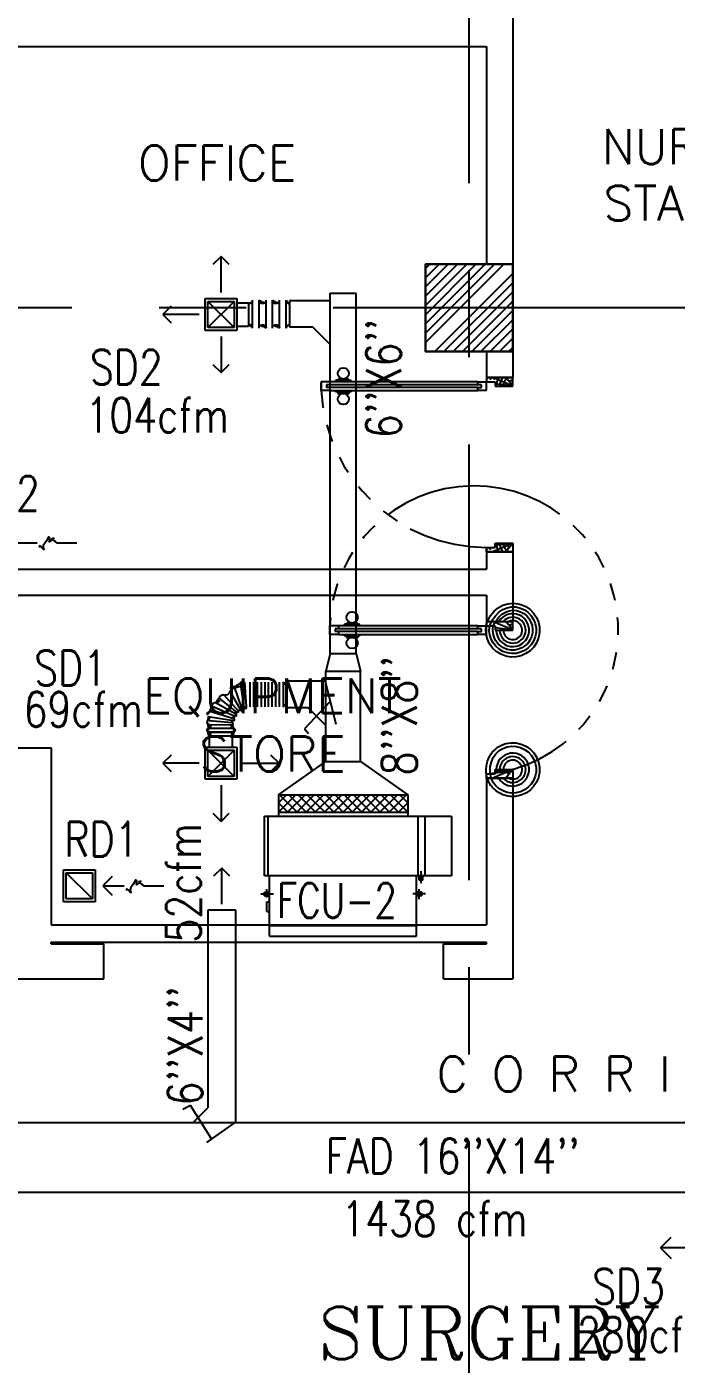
# Model space of a CAD drawing. Extents: x 417866029 to 417866302, y 43498045 to 43498122.
# Drawn here: x 417866074.9 to 417866078.63, y 43498089.73 to 43498097.4 of the extents above; entities that cross this region are included whole.
import ezdxf
from ezdxf.enums import TextEntityAlignment as Align

# ---------------------------------------------------------------- set-up
doc = ezdxf.new("R2010")
doc.units = 0
doc.header["$MEASUREMENT"] = 0
doc.linetypes.add('CENTERX2', pattern=[4, 2.5, -0.5, 0.5, -0.5])
doc.linetypes.add('HIDDEN', pattern=[0.375, 0.25, -0.125])
doc.layers.get('0').update_dxf_attribs({"linetype": 'CONTINUOUS'})
for name, color, linetype in [('AXES', 11, 'CENTERX2'), ('COL', 7, 'CONTINUOUS'), ('DOOR', 9, 'CONTINUOUS'), ('DUCT', 6, 'CONTINUOUS'), ('FCU', 6, 'CONTINUOUS'), ('HAT', 11, 'CONTINUOUS'), ('M-AC-FLEX', 7, 'CONTINUOUS'), ('M-EGU.', 2, 'CONTINUOUS'), ('M-TEXT', 2, 'CONTINUOUS'), ('RM-NAME', 9, 'CONTINUOUS'), ('WALL', 9, 'CONTINUOUS')]:
    doc.layers.add(name, color=color, linetype=linetype)
doc.styles.add('ROMANC', font='romanc', dxfattribs={"height": 0.1})
doc.styles.add('ROMANS', font='ROMANS.shx', dxfattribs={"width": 0.6})

# ---------------------------------------------------------------- blocks, each defined once
blk = doc.blocks.new('DOOR-10')
at = {"layer": 'DOOR', "color": 0, "linetype": 'ByBlock'}
for p, q in [((-25.7, 1100), (-75.7, 1100)), ((-75.7, 1100), (-25.7, 1100)), ((-75.7, 1050), (-75.7, 1100)), ((-25.7, 1050), (-25.7, 1100)), ((-82.9, 1005), (-91.9, 1005)), ((-91.9, 1005), (-91.9, 940.2)), ((-75.7, 1017.6), (-82.9, 1017.6)), ((-82.9, 927.6), (-82.9, 1017.6)), ((-82.9, 1005), (-82.9, 940.2)), ((-58.7, 1050), (-75.7, 1050)), ((-42.7, 1070), (-58.7, 1070)), ((-58.7, 1050), (-58.7, 1070)), ((-42.7, 1050), (-42.7, 1070)), ((-25.7, 1050), (-42.7, 1050)), ((-25.7, 1017.6), (-18.5, 1017.6)), ((-18.5, 927.6), (-18.5, 1017.6)), ((-18.5, 1005), (-9.5, 1005)), ((-18.5, 1005), (-18.5, 940.2)), ((-9.5, 1005), (-9.5, 940.2)), ((-82.9, 940.2), (-91.9, 940.2)), ((-75.7, 927.6), (-82.9, 927.6)), ((-25.7, 927.6), (-18.5, 927.6)), ((-18.5, 940.2), (-9.5, 940.2)), ((-75.7, 200), (-58.7, 200)), ((-75.7, 150), (-75.7, 200)), ((-58.7, 200), (-58.7, 180)), ((-58.7, 180), (-42.7, 180)), ((-42.7, 200), (-25.7, 200)), ((-42.7, 180), (-42.7, 200)), ((-25.7, 200), (-25.7, 150)), ((-1000.7, 0), (-1000.7, 150)), ((-1000.7, 150), (-975.7, 150)), ((-1000.7, 150), (-1000.7, 0)), ((-975.7, 150), (-975.7, 100)), ((-975.7, 100), (-950.7, 100)), ((-950.7, 100), (-950.7, 0)), ((-75.7, 150), (-25.7, 150)), ((-50.7, 100), (-50.7, 0)), ((-25.7, 100), (-50.7, 100)), ((-0.7, 150), (-25.7, 150)), ((-25.7, 150), (-25.7, 100)), ((-950.7, 0), (-1000.7, 0)), ((-50.7, 0), (-0.7, 0))]:
    blk.add_line(p, q, dxfattribs=at)
at = {"layer": 'DOOR', "linetype": 'ByBlock'}
for p, q in [((-75.7, 1050), (-75.7, 200)), ((-58.7, 200), (-58.7, 1050)), ((-42.7, 200), (-42.7, 1050)), ((-25.7, 200), (-25.7, 1050))]:
    blk.add_line(p, q, dxfattribs=at)
at = {"layer": 'DOOR', "color": 9, "linetype": 'ByBlock'}
for p, q in [((-950.7, 0), (-1000.7, 113.7)), ((-950.7, 0), (-964.1, 100)), ((-50.7, 0), (-0.7, 113.7)), ((-50.7, 0), (-37.3, 100)), ((-0.7, 0), (-0.7, 150)), ((-950.7, 0), (-1000.7, 40.1)), ((-50.7, 0), (-0.7, 40.1))]:
    blk.add_line(p, q, dxfattribs=at)
at = {"layer": 'DOOR', "color": 0, "linetype": 'ByBlock'}
for centre in [(-124.2, 972.6), (22.8, 972.6)]:
    blk.add_circle(centre, 32.4, dxfattribs=at)
at = {"layer": 'DOOR', "linetype": 'HIDDEN', "ltscale": 0.5}
blk.add_arc((-23.4, 149.1), 952.3, 93.14816, 179.94816, dxfattribs=at)
at = {"layer": 'DOOR', "color": 9, "linetype": 'ByBlock'}
for centre, radius, start, end in [((-950.7, 0), 154.4, 103.71423, 108.89471), ((-950.7, 0), 134.4, 100.71998, 111.84015), ((-950.7, 0), 94.4, 90, 121.98181), ((-50.7, 0), 94.4, 58.01819, 90), ((-50.7, 0), 134.4, 68.15985, 79.28002), ((-50.7, 0), 114.4, 64.08384, 77.37743), ((-50.7, 0), 154.4, 71.10529, 76.28577), ((-950.7, 0), 74.4, 90, 132.22357), ((-950.7, 0), 54.4, 90, 156.79262), ((-950.7, 0), 34.4, 90, 180), ((-950.7, 0), 14.4, 90, 180), ((-50.7, 0), 74.4, 47.77643, 90), ((-50.7, 0), 54.4, 23.20738, 90), ((-50.7, 0), 34.4, 0, 90), ((-50.7, 0), 14.4, 0, 90)]:
    blk.add_arc(centre, radius, start, end, dxfattribs=at)
blk = doc.blocks.new('DOOR90')
at = {"layer": 'DOOR', "color": 7, "linetype": 'ByBlock'}
for p, q in [((-150, 0), (0, 0)), ((-150, 0), (-150, -25)), ((0, -50), (-113.7, 0)), ((0, -50), (-40.1, 0)), ((0, -50), (0, 0)), ((-1000, -25), (-1050, -25)), ((-1050, -75), (-1050, -25)), ((-1050, -25), (-1050, -75)), ((-1000, -75), (-1050, -75)), ((-1000, -42), (-1020, -42)), ((-1020, -42), (-1020, -58)), ((-1000, -58), (-1020, -58)), ((-1000, -25), (-1000, -42)), ((-1000, -58), (-1000, -75)), ((-877.6, -17.8), (-967.6, -17.8)), ((-967.6, -25), (-967.6, -17.8)), ((-967.6, -75), (-967.6, -82.2)), ((-955, -8.8), (-890.2, -8.8)), ((-955, -17.8), (-955, -8.8)), ((-955, -17.8), (-890.2, -17.8)), ((-890.2, -17.8), (-890.2, -8.8)), ((-877.6, -25), (-877.6, -17.8)), ((-877.6, -75), (-877.6, -82.2)), ((-200, -25), (-150, -25)), ((-200, -42), (-200, -25)), ((-180, -42), (-200, -42)), ((-200, -58), (-180, -58)), ((-200, -75), (-200, -58)), ((-150, -75), (-200, -75)), ((-180, -58), (-180, -42)), ((-150, -25), (-100, -25)), ((-150, -75), (-150, -25)), ((-100, -25), (-100, -50)), ((0, -50), (-100, -36.6)), ((-100, -50), (0, -50)), ((-877.6, -82.2), (-967.6, -82.2)), ((-955, -82.2), (-890.2, -82.2)), ((-955, -82.2), (-955, -91.2)), ((-955, -91.2), (-890.2, -91.2)), ((-890.2, -82.2), (-890.2, -91.2)), ((-150, -875), (-100, -875)), ((-150, -900), (-150, -875)), ((-150, -900), (0, -900)), ((0, -900), (-150, -900)), ((0, -850), (-113.7, -900)), ((-100, -875), (-100, -850)), ((0, -850), (-100, -863.4)), ((-100, -850), (0, -850)), ((0, -850), (-40.1, -900)), ((0, -850), (0, -900))]:
    blk.add_line(p, q, dxfattribs=at)
at = {"layer": 'DOOR', "linetype": 'ByBlock'}
for p, q in [((-200, -25), (-1000, -25)), ((-200, -42), (-1000, -42)), ((-200, -58), (-1000, -58)), ((-1000, -75), (-200, -75))]:
    blk.add_line(p, q, dxfattribs=at)
at = {"layer": 'DOOR', "color": 7, "linetype": 'ByBlock'}
for centre in [(-922.6, 23.5), (-922.6, -123.5)]:
    blk.add_circle(centre, 32.4, dxfattribs=at)
for centre, radius, start, end in [((0, -50), 154.4, 161.10529, 166.28577), ((0, -50), 94.4, 148.01819, 180), ((0, -50), 134.4, 158.15985, 169.28002), ((0, -50), 114.4, 154.08384, 167.37743), ((0, -50), 74.4, 137.77643, 180), ((0, -50), 54.4, 113.20738, 180), ((0, -50), 34.4, 90, 180), ((0, -50), 14.4, 90, 180), ((0, -850), 154.4, 193.71423, 198.89471), ((0, -850), 134.4, 190.71998, 201.84015), ((0, -850), 94.4, 180, 211.98181), ((0, -850), 74.4, 180, 222.22357), ((0, -850), 54.4, 180, 246.79262), ((0, -850), 34.4, 180, 270), ((0, -850), 14.4, 180, 270)]:
    blk.add_arc(centre, radius, start, end, dxfattribs=at)
at = {"layer": 'DOOR', "linetype": 'HIDDEN', "ltscale": 0.5}
blk.add_arc((-222.2, -50), 828.2, 178.27012, 275.00304, dxfattribs=at)
blk = doc.blocks.new('RM1')
at = {"layer": 'RM-NAME', "style": 'ROMANS'}
for tag, p in [('ROOMNAME1', (0, 323.8)), ('ROOMNAME2', (0, 0))]:
    blk.add_attdef(tag, text='', height=200, dxfattribs=at).set_placement(p, align=Align.MIDDLE)
blk = doc.blocks.new('*X87')
at = {"color": 0}
for p, q in [((235128.6, 162738.5), (235579.8, 163189.7)), ((235128.6, 162791.5), (235526.8, 163189.7)), ((235128.6, 162844.6), (235473.7, 163189.7)), ((235128.6, 162897.6), (235420.7, 163189.7)), ((235128.6, 162950.6), (235367.7, 163189.7)), ((235128.6, 163003.7), (235314.6, 163189.7)), ((235128.6, 163056.7), (235261.6, 163189.7)), ((235128.6, 163109.7), (235208.6, 163189.7)), ((235128.6, 163162.8), (235155.5, 163189.7)), ((235185.9, 162689.7), (235628.6, 163132.4)), ((235238.9, 162689.7), (235628.6, 163079.4)), ((235291.9, 162689.7), (235628.6, 163026.4)), ((235345, 162689.7), (235628.6, 162973.3)), ((235398, 162689.7), (235628.6, 162920.3)), ((235451, 162689.7), (235628.6, 162867.3)), ((235504.1, 162689.7), (235628.6, 162814.2)), ((235557.1, 162689.7), (235628.6, 162761.2)), ((235610.1, 162689.7), (235628.6, 162708.2))]:
    blk.add_line(p, q, dxfattribs=at)
blk = doc.blocks.new('COL50')
at = {"layer": 'COL'}
blk.add_lwpolyline([(-250, 250), (-250, -250), (250, -250), (250, 250)], close=True, dxfattribs=at)
blk = doc.blocks.new('*X37')
at = {"color": 0}
for p, q in [((16890.5, -2466.6), (16943.5, -2413.6)), ((16890.5, -2519.6), (16990.5, -2419.6)), ((16990.5, -2512.5), (16891.6, -2413.6)), ((16990.5, -2459.4), (16944.6, -2413.6)), ((16990.5, -2565.5), (16890.5, -2465.5)), ((16890.5, -2572.6), (16990.5, -2472.6)), ((16990.5, -2618.5), (16890.5, -2518.5)), ((16890.5, -2625.7), (16990.5, -2525.7)), ((16990.5, -2671.6), (16890.5, -2571.6)), ((16890.5, -2678.7), (16990.5, -2578.7)), ((16990.5, -2724.6), (16890.5, -2624.6)), ((16890.5, -2731.7), (16990.5, -2631.7)), ((16990.5, -2777.6), (16890.5, -2677.6)), ((16890.5, -2784.8), (16990.5, -2684.8)), ((16990.5, -2830.7), (16890.5, -2730.7)), ((16890.5, -2837.8), (16990.5, -2737.8)), ((16990.5, -2883.7), (16890.5, -2783.7)), ((16890.5, -2890.8), (16990.5, -2790.8)), ((16990.5, -2936.7), (16890.5, -2836.7)), ((16890.5, -2943.9), (16990.5, -2843.9)), ((16990.5, -2989.8), (16890.5, -2889.8)), ((16890.5, -2996.9), (16990.5, -2896.9)), ((16990.5, -3042.8), (16890.5, -2942.8)), ((16890.5, -3049.9), (16990.5, -2949.9)), ((16990.5, -3095.8), (16890.5, -2995.8)), ((16890.5, -3103), (16990.5, -3003)), ((16990.5, -3148.9), (16890.5, -3048.9)), ((16891.5, -3154.9), (16990.5, -3056)), ((16943.5, -3154.9), (16890.5, -3101.9)), ((16944.6, -3154.9), (16990.5, -3109))]:
    blk.add_line(p, q, dxfattribs=at)
blk = doc.blocks.new('WHE06')
at = {"color": 3}
for p, q in [((689, 621.5), (346.1, 621.5)), ((346.1, 621.5), (346.1, 469.1)), ((689, 469.1), (689, 621.5)), ((242.1, 472.2), (242.1, 399.5)), ((60.3, -422.2), (60.3, 422.2)), ((212.3, 437.2), (269.1, 437.2)), ((232.1, 452.2), (232.1, 422.2)), ((232.1, 452.2), (252.1, 452.2)), ((252.1, 452.2), (252.1, 422.2)), ((305, 447.6), (373.3, 447.6)), ((321.1, 457.6), (321.1, 437.6)), ((321.1, 457.6), (346.1, 457.6)), ((321.1, 437.6), (346.1, 437.6)), ((346.1, 430.4), (689, 430.4)), ((811.2, 370.7), (689, 370.7)), ((711.2, -370.7), (711.2, 370.7)), ((811.2, -370.7), (811.2, 370.7)), ((811.2, -370.7), (689, -370.7)), ((141.6, -437.2), (141.6, -422.2)), ((141.6, -437.2), (196.6, -437.2)), ((196.6, -437.2), (196.6, -422.2)), ((221.4, -437.2), (269.1, -437.2)), ((232.1, -452.2), (232.1, -422.2)), ((232.1, -452.2), (252.1, -452.2)), ((242.1, -472.2), (242.1, -399.5)), ((252.1, -452.2), (252.1, -422.2)), ((346.1, -430.4), (689, -430.4))]:
    blk.add_line(p, q, dxfattribs=at)
at = {"color": 6}
for p, q in [((346.1, 469.1), (346.1, -450.8)), ((689, 469.1), (346.1, 469.1)), ((689, -450.8), (689, 469.1)), ((0, -422.2), (0, 422.2)), ((0, 422.2), (346.1, 422.2)), ((0, -422.2), (346.1, -422.2)), ((346.1, -450.8), (689, -450.8))]:
    blk.add_line(p, q, dxfattribs=at)
at = {"color": 11}
blk.add_blockref('*X37', (-16179.3, 2784.3), dxfattribs=at)

msp = doc.modelspace()

# ---------------------------------------------------------------- linework, layer by layer
at = {"layer": 'AXES'}
for p, q in [((417866077.4435, 43498044.5064), (417866077.4435, 43498121.7771)), ((417866103.1626, 43498095.7907), (417866053.1535, 43498095.7907))]:
    msp.add_line(p, q, dxfattribs=at)
at = {"layer": 'DUCT', "linetype": 'ByBlock'}
for p, q in [((417866076.6446, 43498093.8066), (417866076.6446, 43498095.8738)), ((417866076.6446, 43498095.8738), (417866076.7946, 43498095.8738)), ((417866076.7946, 43498093.8066), (417866076.7946, 43498095.8738)), ((417866076.6446, 43498093.8066), (417866076.6196, 43498093.7061)), ((417866076.6446, 43498093.8066), (417866076.7946, 43498093.8066)), ((417866076.7946, 43498093.8066), (417866076.8196, 43498093.7061)), ((417866076.6196, 43498093.1871), (417866076.6196, 43498093.7061)), ((417866076.6196, 43498093.7061), (417866076.8196, 43498093.7061)), ((417866076.8196, 43498093.1871), (417866076.8196, 43498093.7061)), ((417866076.349, 43498092.9962), (417866076.6196, 43498093.1871)), ((417866076.6196, 43498093.1871), (417866076.8196, 43498093.1871)), ((417866076.8196, 43498093.1871), (417866077.0903, 43498092.9962)), ((417866071.5402, 43498091.1154), (417866087.2804, 43498091.1154)), ((417866071.4354, 43498090.7154), (417866087.1804, 43498090.7154))]:
    msp.add_line(p, q, dxfattribs=at)
at = {"layer": 'DUCT'}
for p, q in [((417866076.6446, 43498095.8311), (417866076.4109, 43498095.8311)), ((417866076.4109, 43498095.8311), (417866076.4109, 43498095.6811)), ((417866076.4109, 43498095.6811), (417866076.5433, 43498095.6811)), ((417866076.6433, 43498095.5811), (417866076.5433, 43498095.6811)), ((417866076.392, 43498093.6476), (417866076.392, 43498093.4976)), ((417866076.6164, 43498093.6476), (417866076.392, 43498093.6476)), ((417866076.6164, 43498093.6476), (417866076.6772, 43498093.4014)), ((417866076.392, 43498093.4976), (417866076.5164, 43498093.4976)), ((417866076.645, 43498093.5321), (417866076.4983, 43498093.3743)), ((417866076.6164, 43498093.3976), (417866076.5164, 43498093.4976)), ((417866076.4983, 43498093.3743), (417866076.5216, 43498093.3484)), ((417866076.4983, 43498093.3743), (417866076.4983, 43498093.3743)), ((417866075.9429, 43498092.3336), (417866075.9429, 43498091.1991)), ((417866076.1029, 43498092.3336), (417866075.9429, 43498092.3336)), ((417866076.1029, 43498091.1191), (417866076.1029, 43498092.3336)), ((417866075.8442, 43498091.2136), (417866075.7991, 43498091.1905)), ((417866075.9644, 43498091.0221), (417866075.8442, 43498091.2136)), ((417866075.8442, 43498091.2136), (417866075.8442, 43498091.2136)), ((417866075.8629, 43498091.1191), (417866075.9429, 43498091.1991)), ((417866076.1029, 43498091.1191), (417866075.935, 43498091.0015))]:
    msp.add_line(p, q, dxfattribs=at)
at = {"layer": 'M-AC-FLEX', "color": 11}
for p, q in [((417866076.2001, 43498095.673), (417866076.2001, 43498095.834)), ((417866076.2384, 43498095.673), (417866076.2384, 43498095.834)), ((417866076.2384, 43498095.673), (417866076.2384, 43498095.834)), ((417866076.2774, 43498095.673), (417866076.2774, 43498095.834)), ((417866076.2774, 43498095.673), (417866076.2774, 43498095.834)), ((417866076.315, 43498095.673), (417866076.315, 43498095.834)), ((417866076.315, 43498095.673), (417866076.315, 43498095.834)), ((417866076.354, 43498095.673), (417866076.354, 43498095.834)), ((417866076.354, 43498095.673), (417866076.354, 43498095.834)), ((417866076.3923, 43498095.673), (417866076.3923, 43498095.834)), ((417866076.3923, 43498095.673), (417866076.3923, 43498095.834)), ((417866076.1516, 43498093.4946), (417866076.1318, 43498093.6295)), ((417866076.1656, 43498093.5016), (417866076.1548, 43498093.6422)), ((417866076.1867, 43498093.5016), (417866076.1867, 43498093.6429)), ((417866076.2078, 43498093.5016), (417866076.2078, 43498093.6429)), ((417866076.229, 43498093.5016), (417866076.229, 43498093.6429)), ((417866076.2497, 43498093.6431), (417866076.2497, 43498093.5018)), ((417866076.2708, 43498093.6431), (417866076.2708, 43498093.5018)), ((417866076.2915, 43498093.5016), (417866076.2915, 43498093.6429)), ((417866076.3127, 43498093.5016), (417866076.3127, 43498093.6429)), ((417866076.3127, 43498093.5016), (417866076.3127, 43498093.6429)), ((417866076.3338, 43498093.5016), (417866076.3338, 43498093.6429)), ((417866076.3338, 43498093.5016), (417866076.3338, 43498093.6429)), ((417866076.3549, 43498093.5016), (417866076.3549, 43498093.6429)), ((417866076.3756, 43498093.6431), (417866076.3756, 43498093.5018)), ((417866076.1211, 43498093.4736), (417866076.0356, 43498093.5689)), ((417866076.1317, 43498093.481), (417866076.0693, 43498093.5947)), ((417866076.1401, 43498093.4882), (417866076.0965, 43498093.6165)), ((417866076.0971, 43498093.4459), (417866075.973, 43498093.5006)), ((417866076.1035, 43498093.4596), (417866075.9869, 43498093.5245)), ((417866076.1111, 43498093.4685), (417866076.0139, 43498093.5477)), ((417866076.0895, 43498093.4197), (417866075.9444, 43498093.444)), ((417866076.0851, 43498093.4086), (417866075.9479, 43498093.4197)), ((417866075.9479, 43498093.3986), (417866076.0832, 43498093.3968)), ((417866076.0923, 43498093.4328), (417866075.9545, 43498093.4741)), ((417866076.0892, 43498093.3775), (417866075.9479, 43498093.3775)), ((417866076.0892, 43498093.3564), (417866075.9479, 43498093.3564)), ((417866075.9479, 43498093.3564), (417866076.0892, 43498093.3564)), ((417866075.9479, 43498093.3353), (417866076.0892, 43498093.3353))]:
    msp.add_line(p, q, dxfattribs=at)
at = {"layer": 'M-AC-FLEX'}
for points in [[(417866076.1768, 43498095.8149, 0.471589), (417866076.2001, 43498095.834, -1.018005), (417866076.2384, 43498095.834)], [(417866076.2767, 43498095.8347, -1.000002), (417866076.315, 43498095.834)], [(417866076.3157, 43498095.8347, 1.000002), (417866076.2774, 43498095.834)], [(417866076.4109, 43498095.8146, -0.400127), (417866076.3923, 43498095.834, 1.018005), (417866076.354, 43498095.834)], [(417866076.3923, 43498095.834, 0.400128), (417866076.4109, 43498095.8146, 0.400128)], [(417866076.1768, 43498095.6922, -0.471589), (417866076.2001, 43498095.673, 1.018005), (417866076.2384, 43498095.673)], [(417866076.2767, 43498095.673, 1.017916), (417866076.315, 43498095.673)], [(417866076.3157, 43498095.673, -1.017916), (417866076.2774, 43498095.673)], [(417866076.4109, 43498095.6925, 0.400127), (417866076.3923, 43498095.673, -1.018005), (417866076.354, 43498095.673)], [(417866076.3923, 43498095.673, -0.400128), (417866076.4109, 43498095.6925, -0.400128)], [(417866076.0964, 43498093.6169, 0.562442), (417866076.1318, 43498093.6295, -0.803591), (417866076.1548, 43498093.6422)], [(417866076.1548, 43498093.6422, 0.661578), (417866076.1867, 43498093.6429, -1), (417866076.2078, 43498093.6429)], [(417866076.229, 43498093.6429, -1), (417866076.2078, 43498093.6429, 1), (417866076.1867, 43498093.6429)], [(417866076.229, 43498093.6429, -0.999838), (417866076.2497, 43498093.6433)], [(417866076.229, 43498093.6433, 0.004461), (417866076.229, 43498093.6431)], [(417866076.2708, 43498093.643, -0.998407), (417866076.2497, 43498093.6431, 0.008922), (417866076.2497, 43498093.6434)], [(417866076.2497, 43498093.643, 0.998407), (417866076.2708, 43498093.6431, -0.008922), (417866076.2708, 43498093.6434)], [(417866076.2915, 43498093.6429, 0.999838), (417866076.2708, 43498093.6433)], [(417866076.2915, 43498093.6429, 1), (417866076.3127, 43498093.6429, -1), (417866076.3338, 43498093.6429)], [(417866076.2915, 43498093.6433, -0.004461), (417866076.2915, 43498093.6431)], [(417866076.3549, 43498093.6429, -1), (417866076.3338, 43498093.6429, 1), (417866076.3127, 43498093.6429)], [(417866076.3549, 43498093.6429, -0.999838), (417866076.3756, 43498093.6433)], [(417866076.3549, 43498093.6433, 0.004461), (417866076.3549, 43498093.6431)], [(417866076.3929, 43498093.6349, -0.631935), (417866076.3756, 43498093.6431, 0.008922), (417866076.3756, 43498093.6434)], [(417866076.3756, 43498093.643, 0.632264), (417866076.3929, 43498093.6349, 0.632264)], [(417866075.9545, 43498093.4741, 0.652763), (417866075.973, 43498093.5006, -0.764077), (417866075.9869, 43498093.5245, 0.428567), (417866076.0139, 43498093.5477, -0.696093), (417866076.0356, 43498093.5689)], [(417866076.0965, 43498093.6165, 0.604437), (417866076.0693, 43498093.5947, -0.497993), (417866076.0356, 43498093.5689)], [(417866076.1401, 43498093.4882, -1.125229), (417866076.1317, 43498093.481, 1.12511), (417866076.1218, 43498093.4725, 0.893954)], [(417866076.1656, 43498093.5018, -0.879519), (417866076.1516, 43498093.4946, 1.034976), (417866076.1401, 43498093.4882)], [(417866076.1867, 43498093.5016, 0.987495), (417866076.1656, 43498093.5018, 0.606794)], [(417866076.229, 43498093.5016, 1), (417866076.2078, 43498093.5016, -1), (417866076.1867, 43498093.5016)], [(417866076.1867, 43498093.5016, 1), (417866076.2078, 43498093.5016)], [(417866076.2078, 43498093.5016, -1), (417866076.229, 43498093.5016)], [(417866076.2708, 43498093.5018, 0.998407), (417866076.2497, 43498093.5018, -1.018005), (417866076.229, 43498093.5018)], [(417866076.2497, 43498093.5018, -0.998407), (417866076.2708, 43498093.5018, 1.018005), (417866076.2915, 43498093.5018)], [(417866076.3127, 43498093.5016, 1), (417866076.2915, 43498093.5016)], [(417866076.2915, 43498093.5016, -1), (417866076.3127, 43498093.5016, 1), (417866076.3338, 43498093.5016)], [(417866076.3549, 43498093.5016, 1), (417866076.3338, 43498093.5016, -1), (417866076.3127, 43498093.5016)], [(417866076.3338, 43498093.5016, -1), (417866076.3127, 43498093.5016)], [(417866076.3127, 43498093.5016, 1), (417866076.3338, 43498093.5016)], [(417866076.3338, 43498093.5016, -1), (417866076.3549, 43498093.5016)], [(417866076.3929, 43498093.5099, 0.631935), (417866076.3756, 43498093.5018, -1.018005), (417866076.3549, 43498093.5018)], [(417866076.3756, 43498093.5018, -0.632264), (417866076.3929, 43498093.5099, -0.632264)], [(417866075.9446, 43498093.444, -0.575939), (417866075.9479, 43498093.4197, 1), (417866075.9479, 43498093.3986)], [(417866075.9479, 43498093.3775, 1), (417866075.9479, 43498093.3986, -1), (417866075.9479, 43498093.4197)], [(417866075.9479, 43498093.3986, -1), (417866075.9479, 43498093.3775, 1), (417866075.9479, 43498093.3564)], [(417866075.9545, 43498093.4741, 0.665042), (417866075.9444, 43498093.444)], [(417866076.0937, 43498093.432, -0.78893), (417866076.0889, 43498093.4197, 1.030272), (417866076.0851, 43498093.4086)], [(417866076.0851, 43498093.4086, -0.635837), (417866076.0832, 43498093.3968, -0.724161)], [(417866076.1035, 43498093.4596, -0.850272), (417866076.0999, 43498093.4454, 1.072461), (417866076.0937, 43498093.432)], [(417866076.1218, 43498093.4725, -0.698197), (417866076.1111, 43498093.4685, 1.180405), (417866076.1035, 43498093.4596)], [(417866075.9479, 43498093.3564, -1), (417866075.9479, 43498093.3775)], [(417866075.9479, 43498093.3775, 1), (417866075.9479, 43498093.3564)], [(417866075.9479, 43498093.3353, 1), (417866075.9479, 43498093.3564, -1), (417866075.9479, 43498093.3775)], [(417866075.9479, 43498093.3775, 0.606794), (417866075.9565, 43498093.3941, 0.606794)], [(417866075.9479, 43498093.3564, -1), (417866075.9479, 43498093.3353)], [(417866076.0832, 43498093.3968, 0.736653), (417866076.0892, 43498093.3775, -1), (417866076.0892, 43498093.3564)], [(417866076.0892, 43498093.3775, -0.606794), (417866076.0805, 43498093.3941, -0.606794)], [(417866076.0892, 43498093.3353, -1), (417866076.0892, 43498093.3564, 1), (417866076.0892, 43498093.3775)], [(417866076.0892, 43498093.3564, 1), (417866076.0892, 43498093.3775)], [(417866076.0895, 43498093.3353, 0.004461), (417866076.0894, 43498093.3353)]]:
    msp.add_lwpolyline(points, format="xyb", dxfattribs=at)
for centre, start, end in [((417866076.2579, 43498095.834), 179.98223, 331.56863), ((417866076.2579, 43498095.834), 179.98223, 331.56863), ((417866076.2579, 43498095.834), 208.43137, 0.01777), ((417866076.2579, 43498095.834), 208.43137, 0.01777), ((417866076.3345, 43498095.834), 179.98223, 331.56863), ((417866076.3345, 43498095.834), 179.98223, 331.56863), ((417866076.3345, 43498095.834), 208.43137, 0.01777), ((417866076.3345, 43498095.834), 208.43137, 0.01777), ((417866076.2579, 43498095.673), 28.43136, 180), ((417866076.2579, 43498095.673), 0, 151.56864), ((417866076.3345, 43498095.673), 28.43136, 180), ((417866076.3345, 43498095.673), 0, 151.56864)]:
    msp.add_arc(centre, 0.0195, start, end, dxfattribs=at)
at = {"layer": 'M-EGU.'}
for p, q in [((417866076.0185, 43498096.0853), (417866075.9714, 43498096.0381)), ((417866076.0185, 43498095.8778), (417866076.0185, 43498096.0853)), ((417866076.0657, 43498096.0381), (417866076.0185, 43498096.0853)), ((417866075.7323, 43498095.7991), (417866075.6852, 43498095.7519)), ((417866075.9268, 43498095.8436), (417866076.1102, 43498095.8436)), ((417866075.9268, 43498095.6603), (417866075.9268, 43498095.8436)), ((417866076.1102, 43498095.8436), (417866076.1102, 43498095.6603)), ((417866076.1102, 43498095.8186), (417866076.1768, 43498095.8186)), ((417866076.1768, 43498095.8186), (417866076.1768, 43498095.6853)), ((417866075.6852, 43498095.7519), (417866075.7323, 43498095.7048)), ((417866075.8926, 43498095.7519), (417866075.6852, 43498095.7519)), ((417866076.1102, 43498095.6603), (417866075.9268, 43498095.6603)), ((417866076.0185, 43498095.6261), (417866076.0185, 43498095.4186)), ((417866076.1102, 43498095.6853), (417866076.1768, 43498095.6853)), ((417866075.9714, 43498095.4658), (417866076.0185, 43498095.4186)), ((417866076.0185, 43498095.4186), (417866076.0657, 43498095.4658)), ((417866074.8406, 43498094.4419), (417866074.963, 43498094.4419)), ((417866075.0757, 43498094.4419), (417866075.191, 43498094.4419)), ((417866075.9518, 43498093.2686), (417866075.9518, 43498093.3353)), ((417866075.9518, 43498093.3353), (417866076.0852, 43498093.3353)), ((417866076.0852, 43498093.2686), (417866076.0852, 43498093.3353)), ((417866075.9268, 43498093.0853), (417866075.9268, 43498093.2686)), ((417866075.9268, 43498093.2686), (417866076.1102, 43498093.2686)), ((417866076.1102, 43498093.2686), (417866076.1102, 43498093.0853)), ((417866075.7323, 43498093.2241), (417866075.6852, 43498093.1769)), ((417866075.8926, 43498093.1769), (417866075.6852, 43498093.1769)), ((417866075.6852, 43498093.1769), (417866075.7323, 43498093.1298)), ((417866076.1444, 43498093.1769), (417866076.3518, 43498093.1769)), ((417866076.3518, 43498093.1769), (417866076.3047, 43498093.2241)), ((417866076.3047, 43498093.1298), (417866076.3518, 43498093.1769)), ((417866076.1102, 43498093.0853), (417866075.9268, 43498093.0853)), ((417866076.0185, 43498093.0511), (417866076.0185, 43498092.8436)), ((417866075.9714, 43498092.8908), (417866076.0185, 43498092.8436)), ((417866076.0185, 43498092.8436), (417866076.0657, 43498092.8908)), ((417866076.023, 43498092.5757), (417866075.9758, 43498092.5286)), ((417866076.0701, 43498092.5286), (417866076.023, 43498092.5757)), ((417866076.023, 43498092.3683), (417866076.023, 43498092.5757)), ((417866075.1302, 43498092.3992), (417866075.1302, 43498092.5492)), ((417866075.1302, 43498092.5492), (417866075.2802, 43498092.5492)), ((417866075.2802, 43498092.5492), (417866075.2802, 43498092.3992)), ((417866075.3936, 43498092.5264), (417866075.3406, 43498092.4734)), ((417866075.3406, 43498092.4734), (417866075.3936, 43498092.4203)), ((417866075.3406, 43498092.4734), (417866075.463, 43498092.4734)), ((417866075.5758, 43498092.4734), (417866075.691, 43498092.4734)), ((417866075.2802, 43498092.3992), (417866075.1302, 43498092.3992)), ((417866078.5425, 43498090.396), (417866078.6036, 43498090.4571)), ((417866078.9813, 43498090.396), (417866078.5425, 43498090.396)), ((417866078.5425, 43498090.396), (417866078.6036, 43498090.3349))]:
    msp.add_line(p, q, dxfattribs=at)
at = {"layer": 'M-EGU.', "linetype": 'HIDDEN'}
for p, q in [((417866075.9435, 43498095.8269), (417866076.0935, 43498095.8269)), ((417866076.0935, 43498095.8269), (417866075.9435, 43498095.6769)), ((417866075.9435, 43498095.8269), (417866076.0935, 43498095.6769)), ((417866075.9435, 43498095.6769), (417866075.9435, 43498095.8269)), ((417866076.0935, 43498095.8269), (417866076.0935, 43498095.6769)), ((417866076.0935, 43498095.6769), (417866075.9435, 43498095.6769)), ((417866075.9435, 43498093.1019), (417866075.9435, 43498093.2519)), ((417866075.9435, 43498093.2519), (417866076.0935, 43498093.1019)), ((417866075.9435, 43498093.1019), (417866076.0935, 43498093.2519)), ((417866075.9435, 43498093.2519), (417866076.0935, 43498093.2519)), ((417866076.0935, 43498093.2519), (417866076.0935, 43498093.1019)), ((417866076.0935, 43498093.1019), (417866075.9435, 43498093.1019)), ((417866075.1136, 43498092.5659), (417866075.2969, 43498092.5659)), ((417866075.1136, 43498092.3826), (417866075.1136, 43498092.5659)), ((417866075.2969, 43498092.5659), (417866075.2969, 43498092.3826)), ((417866075.2802, 43498092.3992), (417866075.1302, 43498092.5492)), ((417866075.2969, 43498092.3826), (417866075.1136, 43498092.3826))]:
    msp.add_line(p, q, dxfattribs=at)
at = {"layer": 'M-EGU.'}
for points in [[(417866075.0757, 43498094.4419, -0.187862), (417866075.0587, 43498094.4695, -0.202645), (417866075.0293, 43498094.4769, -0.616915), (417866075.0172, 43498094.4393, 0.668708), (417866075.0028, 43498094.4039, 0.194285), (417866074.9759, 43498094.4146, 0.186051), (417866074.963, 43498094.4419)], [(417866075.5758, 43498092.4734, -0.187862), (417866075.5587, 43498092.501, -0.202645), (417866075.5293, 43498092.5084, -0.616915), (417866075.5172, 43498092.4708, 0.668708), (417866075.5028, 43498092.4354, 0.194285), (417866075.4759, 43498092.4461, 0.186051), (417866075.463, 43498092.4734)]]:
    msp.add_lwpolyline(points, format="xyb", dxfattribs=at)
at = {"layer": 'WALL'}
for p, q in [((417866077.6935, 43498098.4407), (417866077.6935, 43498096.0407)), ((417866074.5435, 43498097.2907), (417866077.5435, 43498097.2907)), ((417866077.5435, 43498097.2907), (417866077.5435, 43498096.0407)), ((417866077.5435, 43498095.5407), (417866077.5435, 43498095.3907)), ((417866077.6935, 43498095.5407), (417866077.6935, 43498095.3907)), ((417866077.5435, 43498095.3907), (417866077.6935, 43498095.3907)), ((417866077.5435, 43498094.3907), (417866077.5435, 43498094.2907)), ((417866077.5435, 43498094.3907), (417866077.6935, 43498094.3907)), ((417866077.6935, 43498094.3907), (417866077.6935, 43498093.9907)), ((417866074.5435, 43498094.2907), (417866077.5435, 43498094.2907)), ((417866074.5435, 43498094.1407), (417866077.5435, 43498094.1407)), ((417866077.5435, 43498094.1407), (417866077.5435, 43498093.9907)), ((417866077.5435, 43498093.9907), (417866077.6935, 43498093.9907)), ((417866074.5435, 43498093.2657), (417866075.0435, 43498093.2657)), ((417866075.0435, 43498093.2657), (417866075.0435, 43498092.2507)), ((417866077.5435, 43498093.0907), (417866077.6935, 43498093.0907)), ((417866077.5435, 43498093.0907), (417866077.5435, 43498092.2507)), ((417866077.6935, 43498093.0907), (417866077.6935, 43498091.9407)), ((417866075.0435, 43498092.2507), (417866077.5435, 43498092.2507)), ((417866075.0435, 43498092.1507), (417866077.5435, 43498092.1507)), ((417866075.0435, 43498092.1407), (417866075.0435, 43498092.1507)), ((417866075.0435, 43498092.1407), (417866075.3463, 43498092.1407)), ((417866075.3463, 43498091.9407), (417866075.3463, 43498092.1407)), ((417866077.2963, 43498091.9407), (417866077.2963, 43498092.1407)), ((417866077.2963, 43498092.1407), (417866077.5435, 43498092.1407)), ((417866077.5435, 43498092.1407), (417866077.5435, 43498092.1507)), ((417866072.8935, 43498091.9407), (417866075.3463, 43498091.9407)), ((417866077.2963, 43498091.9407), (417866077.6935, 43498091.9407))]:
    msp.add_line(p, q, dxfattribs=at)
at = {"layer": 'WALL', "linetype": 'ByBlock', "ltscale": 0.3}
msp.add_lwpolyline([(417866077.6935, 43498096.0407), (417866077.1935, 43498096.0407), (417866077.1935, 43498095.5407), (417866077.6935, 43498095.5407)], close=True, dxfattribs=at)

# ---------------------------------------------------------------- block references
at = {"layer": 'COL', "xscale": -0.0009999871253967285, "yscale": 0.001000002026557922, "zscale": 0.001}
msp.add_blockref('COL50', (417866077.4435, 43498095.7907), dxfattribs=at)
at = {"layer": 'DOOR', "color": 0, "linetype": 'ByBlock', "ltscale": 0.3, "xscale": 0.001000002026557922, "yscale": 0.001000002026557922, "zscale": 0.001, "rotation": 90}
msp.add_blockref('DOOR-10', (417866077.6935, 43498095.3914), dxfattribs=at)
at = {"layer": 'DOOR', "color": 0, "linetype": 'ByBlock', "xscale": 0.0009999871253967285, "yscale": 0.001000002026557922, "zscale": 0.001}
msp.add_blockref('DOOR90', (417866077.6935, 43498093.9907), dxfattribs=at)
at = {"layer": 'FCU', "linetype": 'ByBlock', "xscale": -0.001000002026557922, "yscale": 0.001000002026557922, "zscale": 0.001, "rotation": 270}
msp.add_blockref('WHE06', (417866076.7196, 43498092.185), dxfattribs=at)
at = {"layer": 'HAT', "xscale": 0.0009999871253967285, "yscale": 0.001000002026557922, "zscale": 0.001}
msp.add_blockref('*X87', (417865842.0649, 43497932.851), dxfattribs=at)
at = {"layer": 'RM-NAME'}
ref = msp.add_blockref('RM1', (417866078.7371, 43498096.3911), dxfattribs=dict(at, xscale=0.0009999871253967285, yscale=0.001000002026557922, zscale=0.001))
ref.add_attrib('ROOMNAME2', 'STATION', dxfattribs={"height": 0.2, "style": 'ROMANS'}).set_placement((417866078.7371, 43498096.3911), align=Align.MIDDLE)
ref.add_attrib('ROOMNAME1', 'NURSES', dxfattribs={"height": 0.2, "style": 'ROMANS'}).set_placement((417866078.7371, 43498096.7149), align=Align.MIDDLE)
ref = msp.add_blockref('RM1', (417866075.9956, 43498096.6219), dxfattribs=dict(at, xscale=0.0009999871253967285, yscale=0.001000002026557922, zscale=0.001))
ref.add_attrib('ROOMNAME2', 'OFFICE', dxfattribs={"height": 0.2, "style": 'ROMANS'}).set_placement((417866075.9956, 43498096.6219), align=Align.MIDDLE)
ref = msp.add_blockref('RM1', (417866076.3138, 43498093.2306), dxfattribs=dict(at, xscale=0.0009999871253967285, yscale=0.001000002026557922, zscale=0.001))
ref.add_attrib('ROOMNAME2', 'STORE', dxfattribs={"height": 0.2, "style": 'ROMANS'}).set_placement((417866076.3138, 43498093.2306), align=Align.MIDDLE)
ref.add_attrib('ROOMNAME1', 'EQUIPMENT', dxfattribs={"height": 0.2, "style": 'ROMANS'}).set_placement((417866076.3138, 43498093.5544), align=Align.MIDDLE)
ref = msp.add_blockref('RM1', (417866078.4089, 43498091.3942), dxfattribs=dict(at, xscale=0.0009999871253967285, yscale=0.001000002026557922, zscale=0.001))
ref.add_attrib('ROOMNAME2', 'C O R R I D O R', dxfattribs={"height": 0.2, "style": 'ROMANS'}).set_placement((417866078.4089, 43498091.3942), align=Align.MIDDLE)

# ---------------------------------------------------------------- texts
at = {"layer": 'M-TEXT', "style": 'ROMANS', "width": 0.8}
for s, p in [("6''X6''", (417866077.0524, 43498095.0421)), ("8''X8''", (417866077.1426, 43498093.1078)), ('52cfm', (417866075.9036, 43498092.1479)), ("6''X4''", (417866075.9127, 43498091.2128))]:
    msp.add_text(s, height=0.2, rotation=90, dxfattribs=at).set_placement(p)
at = {"layer": 'M-TEXT', "style": 'ROMANS'}
for s, width, p in [('SD2', 0.8, (417866075.266, 43498095.3501)), ('104cfm', 0.8, (417866075.2403, 43498095.0741)), ('RD2', 0.8, (417866074.5536, 43498094.6254)), ('SD1', 0.8, (417866074.9457, 43498093.624)), ('69cfm', 0.8, (417866074.8852, 43498093.3863)), ('RD1', 0.8, (417866075.1196, 43498092.6412)), ('FCU-2', 0.75, (417866076.3404, 43498092.2899)), ("FAD 16''X14''", 0.8, (417866076.6189, 43498090.8232)), ('1438 cfm', 0.8, (417866076.7092, 43498090.4644)), ('SD3', 0.8, (417866078.1501, 43498090.0752)), ('280cfm', 0.8, (417866078.0625, 43498089.7989))]:
    msp.add_text(s, height=0.2, dxfattribs=dict(at, width=width)).set_placement(p)
at = {"layer": 'RM-NAME', "style": 'ROMANC'}
msp.add_text('SURGERY AND WARD DEPT. ', height=0.3, dxfattribs=at).set_placement((417866079.5469, 43498089.9076), align=Align.MIDDLE)

doc.saveas('drawing.dxf')
